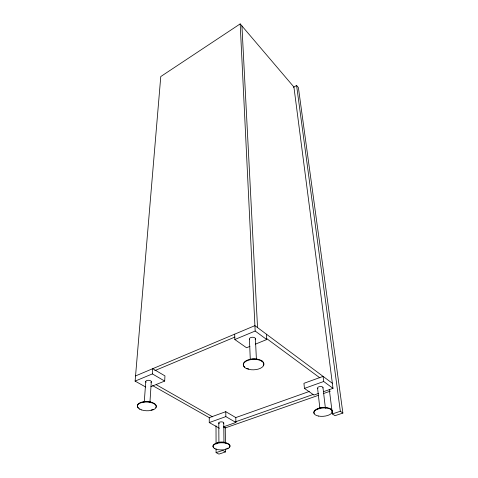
<?xml version="1.0" encoding="UTF-8"?>
<svg xmlns="http://www.w3.org/2000/svg" width="478" height="478" viewBox="0 0 478 478"><rect width="100%" height="100%" fill="white"/><g stroke="black" fill="none" stroke-linecap="round" stroke-linejoin="round"><path stroke-width="0.72" d="M219.426 428.258L209.25 422.57L209.268 417.664L225.777 411.678L235.791 417.569L235.911 422.462L223.549 426.812M150.946 386.648L164.677 381.062L164.952 375.893L152.721 368.693L152.374 373.91L135.113 381.109L160.769 76.552L240.183 23.9L293.922 87.026L332.999 388.345L323.457 391.703M149.943 402.171L151.299 381.767M144.272 401.962L145.76 381.54M139.803 409.186L139.833 408.762M293.42 87.325L296.593 85.454L298.397 87.588L342.887 413.07L334.947 415.699L332.377 413.924L329.312 389.516M135.549 375.929L254.917 325.637L332.335 383.266M154.794 370.635L234.937 337.056M234.686 334.158L234.818 339.523L255.18 331.033L266.736 339.541L255.294 344.196M249.91 346.389L246.546 347.757L234.818 339.523M209.25 422.57L225.843 416.613L235.911 422.462M323.696 381.498L323.08 376.377L303.942 383.32L304.444 388.405L323.696 381.498L332.999 388.345M235.636 417.629L309.254 391.47M235.152 421.937L313.078 394.505M318.683 393.376L313.915 395.055L304.444 388.405M318.432 395.318L225.258 427.935L223.614 427.003M323.331 393.603L330.34 391.147M216.086 448.902L216.098 452.63L222.76 450.413L225.568 451.901L225.526 448.914M332.377 413.924L340.342 411.271L342.887 413.07M225.568 451.901L218.918 454.1L216.098 452.63M135.113 381.109L145.653 387.007M152.619 385.597L209.669 417.892M156.294 384.73L212.602 416.828M152.374 373.91L164.677 381.062M266.461 338.43L319.878 377.853M296.593 85.454L340.342 411.271M330.991 409.096L331.039 409.515M322.967 387.598L325.428 408.326M319.913 408.786L317.571 388.064A2.707 1.291 -4.7 0 1 318.802 386.833L319.441 386.648A2.707 1.291 -4.7 0 1 322.082 386.756A2.707 1.291 -4.7 0 1 322.907 387.939M266.407 334.188L266.736 339.541M261.986 360.896L262.016 361.338M241.934 25.949L257.54 327.585M240.183 23.9L255.18 331.033M255.395 338.585L256.393 359.145M249.438 339.147L250.299 359.701M225.777 411.678L225.843 416.613M225.246 427.29L225.449 442.951M223.752 423.072L223.973 442.186M218.787 422.899L218.906 442.025M216.008 425.784L216.068 443.68M214.747 448.239L214.753 448.639M255.168 339.416A2.999 1.607 -2.3 0 0 254.559 337.677A2.999 1.607 -2.3 0 0 251.291 337.402L250.609 337.629A2.999 1.607 -2.3 0 0 249.636 339.547M244.754 367.098A10.289 5.228 -2.2 0 1 252.581 358.96A10.289 5.228 -2.2 0 1 263.217 365.664M248.745 368.902A10.289 5.228 -2.2 0 1 247.078 368.389M249.641 359.725A6.573 3.352 -2.2 0 1 251.165 359.265M251.709 359.157A6.573 3.352 -2.2 0 1 256.22 359.205M150.887 382.424A2.772 1.35 2 0 0 150.546 380.775A2.772 1.35 2 0 0 147.212 380.428L146.621 380.619A2.772 1.35 2 0 0 146.095 382.233M137.341 405.565A9.494 4.374 1.8 0 1 148.538 401.711A9.494 4.374 1.8 0 1 155.822 407.579M153.139 409.395A9.494 4.374 1.8 0 1 151.114 409.987M138.417 407.8A9.494 4.374 1.8 0 1 137.568 406.706M142.874 402.058A6.065 2.802 1.8 0 1 151.472 402.476M223.596 423.359A2.498 1.111 -0.9 0 0 222.993 422.158A2.498 1.111 -0.9 0 0 220.256 421.978L219.701 422.14A2.498 1.111 -0.9 0 0 219.33 423.711M213.63 447.45A8.52 3.585 -1 0 1 221.475 442.353A8.52 3.585 -1 0 1 229.315 447.235M228.191 448.053A8.52 3.585 -1 0 1 226.62 448.728M216.062 444.086A5.443 2.3 -1 0 1 216.42 443.5M217.126 442.963A5.443 2.3 -1 0 1 222.174 442.007A5.443 2.3 -1 0 1 226.5 443.363M318.001 388.674A2.707 1.291 -4.7 0 1 317.697 388.387M314.207 413.488A9.255 4.171 -4.5 0 1 322.859 407.561A9.255 4.171 -4.5 0 1 332.001 412.209M317.661 409.066A5.915 2.677 -4.5 0 1 326.946 407.836M246.953 368.771A10.295 5.228 -2.2 0 0 263.713 365.21A10.295 5.228 -2.2 0 0 250.084 359.761A10.295 5.228 -2.2 0 0 246.953 368.771M141.554 409.915A9.494 4.374 1.8 0 0 156.27 406.898A9.494 4.374 1.8 0 0 142.558 402.38A9.494 4.374 1.8 0 0 141.554 409.915M216.223 449.236A8.526 3.585 -1 0 0 229.918 446.727A8.526 3.585 -1 0 0 218.291 443.058A8.526 3.585 -1 0 0 216.223 449.236M318.569 416.069A9.261 4.165 -4.5 0 0 332.335 411.522A9.261 4.165 -4.5 0 0 318.39 408.845A9.261 4.165 -4.5 0 0 318.569 416.069"/></g></svg>
